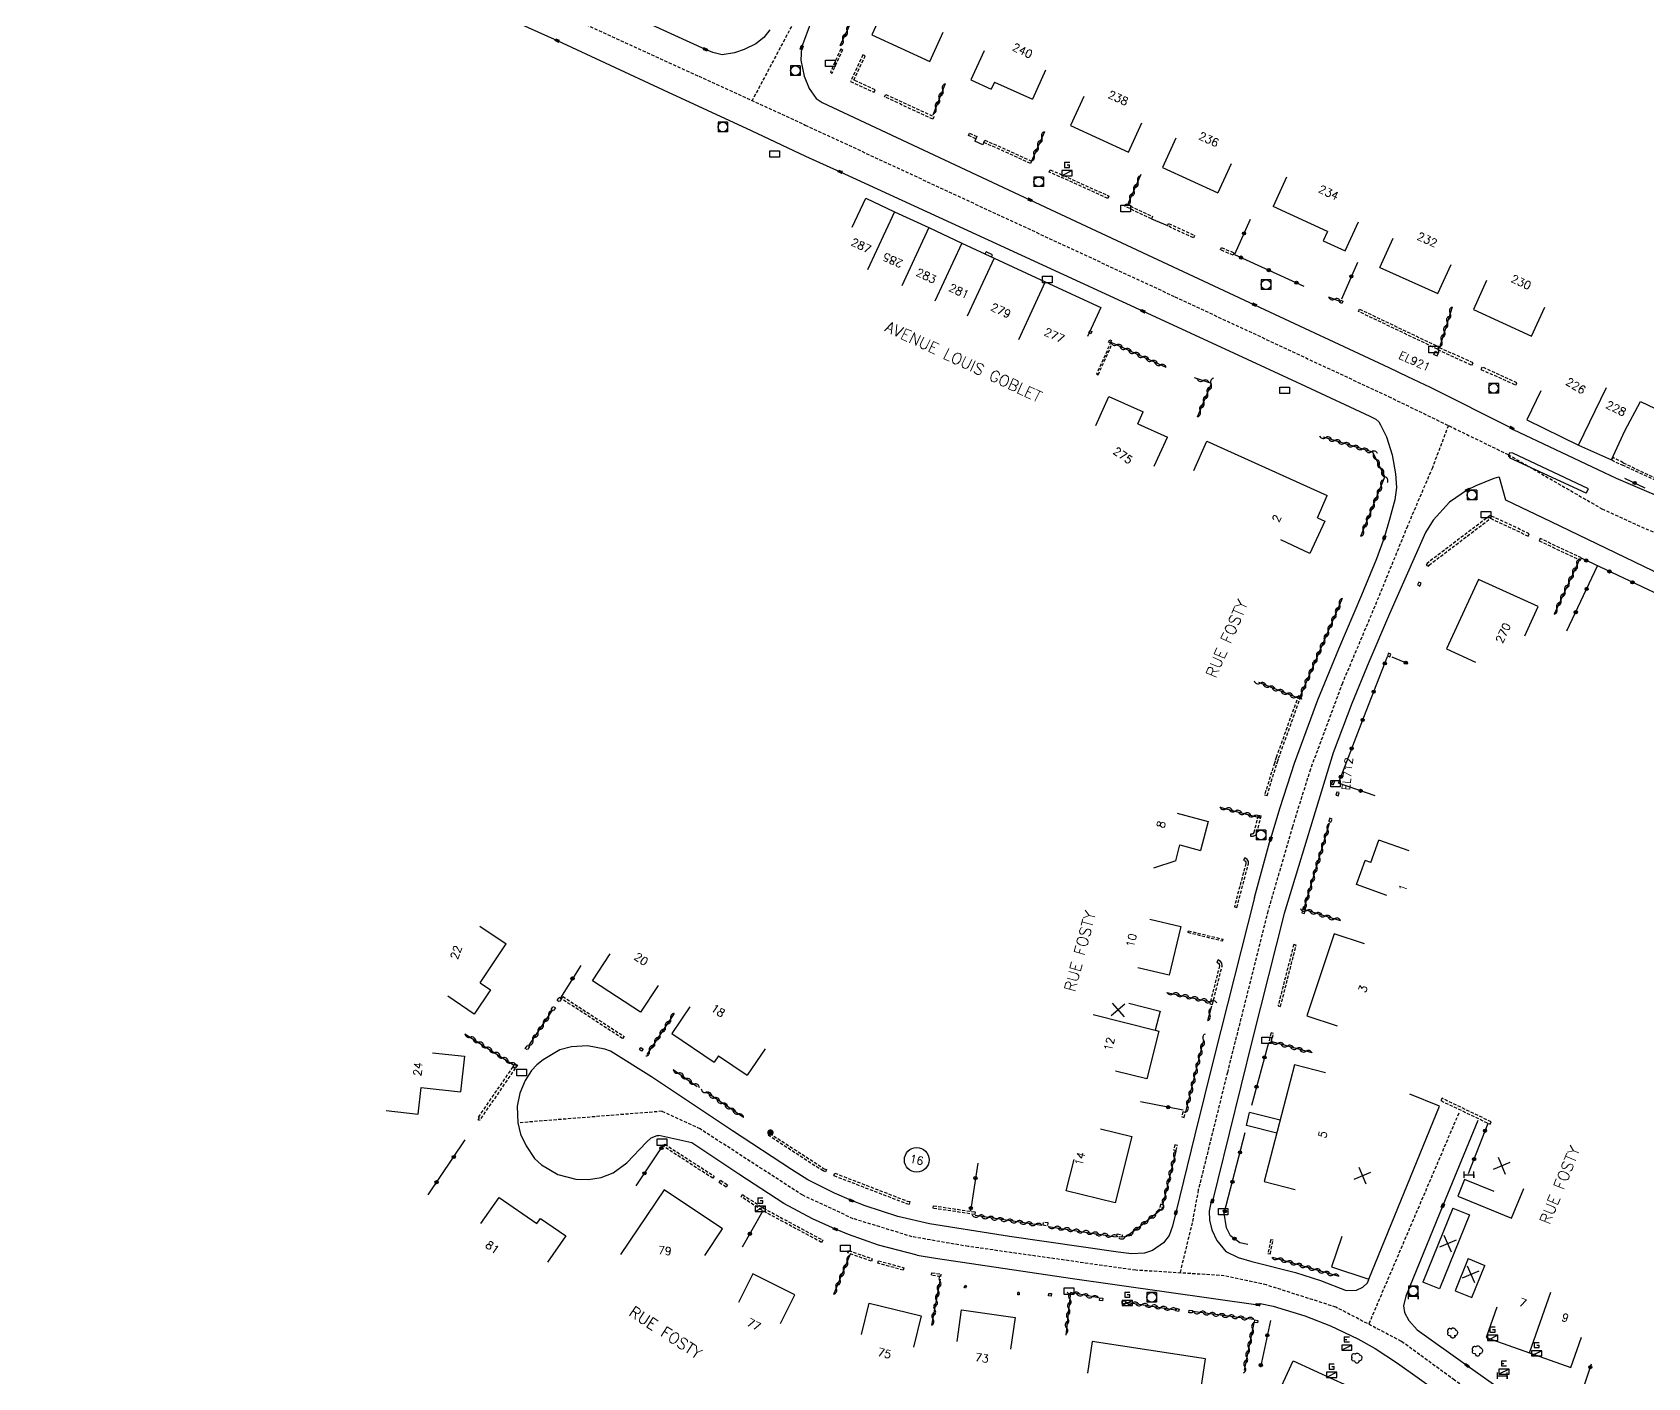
# Model space of a CAD drawing. Header units: millimetres. Extents: x 111000 to 112001, y 129999 to 131000.
# Drawn here: x 111584.7 to 111836.9, y 130407.7 to 130617.7 of the extents above; entities that cross this region are included whole.
import ezdxf
from ezdxf.enums import TextEntityAlignment as Align

# ---------------------------------------------------------------- set-up
doc = ezdxf.new("R2010")
doc.units = ezdxf.units.MM
doc.linetypes.add('DASHED', pattern=[0.75, 0.5, -0.25])
doc.layers.get('0').update_dxf_attribs({"linetype": 'CONTINUOUS'})
for name, color, linetype in [('W0001', 6, 'DASHED'), ('W0008', 7, 'CONTINUOUS'), ('W0100', 7, 'CONTINUOUS'), ('W0105', 7, 'CONTINUOUS'), ('W0112', 1, 'DASHED'), ('W0300', 7, 'CONTINUOUS'), ('W0310', 3, 'CONTINUOUS'), ('W0322', 7, 'CONTINUOUS'), ('W0400', 7, 'CONTINUOUS'), ('W0420', 7, 'CONTINUOUS'), ('W0430', 7, 'CONTINUOUS'), ('W0432', 7, 'CONTINUOUS'), ('W0984', 7, 'CONTINUOUS'), ('W0989', 7, 'CONTINUOUS'), ('W0991', 7, 'CONTINUOUS'), ('W1102', 7, 'CONTINUOUS'), ('W1471', 7, 'CONTINUOUS'), ('W1473', 7, 'CONTINUOUS'), ('W1474', 7, 'CONTINUOUS')]:
    doc.layers.add(name, color=color, linetype=linetype)
doc.styles.get("Standard").update_dxf_attribs({"font": 'romans.shx', "width": 0.85})

# ---------------------------------------------------------------- blocks, each defined once
blk = doc.blocks.new('t322o')
at = {"color": 0, "linetype": 'Continuous'}
for radius in [0.25, 0.15]:
    blk.add_circle((0, 0), radius, dxfattribs=at)
blk = doc.blocks.new('T1471')
at = {"color": 0, "linetype": 'Continuous', "flags": 128}
blk.add_lwpolyline([(-0.75, -0.5), (-0.75, 0.5), (0.75, 0.5), (0.75, -0.5), (-0.75, -0.5)], dxfattribs=at)
blk = doc.blocks.new('T420')
for p, q in [((0.75, 0.75), (-0.75, 0.75)), ((-0.75, 0.75), (-0.75, -0.75)), ((0.75, 0.75), (0.75, -0.75)), ((0.75, -0.75), (-0.75, -0.75))]:
    blk.add_line(p, q)
blk.add_ellipse((0, 0), major_axis=(-0.53, 0.53), ratio=1, start_param=3.926991, end_param=10.210176)
blk = doc.blocks.new('T400')
for p, q in [((-0.15, 0.3), (0.15, 0.3)), ((-0.15, -0.25), (-0.15, 0.3)), ((-0.15, 0.15), (0.15, 0.15)), ((-0.15, 0), (0.15, 0)), ((0.15, 0.3), (0.15, -0.25)), ((-0.15, -0.15), (0.15, -0.15)), ((-0.15, -0.25), (-0.15, -0.3)), ((-0.15, -0.3), (0.15, -0.3)), ((0.15, -0.3), (0.15, -0.25))]:
    blk.add_line(p, q)
blk = doc.blocks.new('T432')
at = {"flags": 128}
for points in [[(0.8, 0.8), (-0.8, 0.8)], [(-0.8, 0.8), (-0.8, 0)], [(0.8, 0.8), (-0.8, 0)], [(-0.8, 0), (0.8, 0)], [(-0.4, 2.1), (-0.4, 1.3)], [(-0.4, 1.3), (0.4, 1.3)], [(-0.39, 2.1), (0.41, 2.1)], [(0, 1.7), (0.4, 1.7)], [(0.4, 1.3), (0.4, 1.7)], [(0.8, 0), (0.8, 0.8)]]:
    blk.add_lwpolyline(points, dxfattribs=at)
blk = doc.blocks.new('t991o')
at = {"color": 0, "linetype": 'Continuous'}
for p, q in [((-1, 1), (1, -1)), ((-1, -1), (1, 1))]:
    blk.add_line(p, q, dxfattribs=at)
blk = doc.blocks.new('T430')
at = {"flags": 128}
for points in [[(0.8, 0.8), (-0.8, 0.8)], [(-0.8, 0.8), (-0.8, 0)], [(0.8, 0.8), (-0.8, 0)], [(-0.8, 0), (0.8, 0)], [(-0.4, 2.1), (0.4, 2.1)], [(-0.4, 2.1), (-0.4, 1.3)], [(-0.4, 1.7), (0, 1.7)], [(-0.4, 1.3), (0.4, 1.3)], [(0.8, 0), (0.8, 0.8)]]:
    blk.add_lwpolyline(points, dxfattribs=at)
blk = doc.blocks.new('T1474')
at = {"color": 0, "linetype": 'Continuous', "flags": 128}
for points in [[(-0.75, -0.5), (-0.75, 0.5)], [(-0.75, 0), (0.75, 0)], [(0.75, 0), (0.75, -0.5), (0.75, 0.5)]]:
    blk.add_lwpolyline(points, dxfattribs=at)
blk = doc.blocks.new('T300')
for p, q in [((-0.8, 0.51), (-0.86, 0.34)), ((-0.86, 0.34), (-0.86, 0.17)), ((-0.86, 0.17), (-0.74, 0.06)), ((-0.69, 0.63), (-0.8, 0.51)), ((-0.8, -0.06), (-0.74, 0.06)), ((-0.74, 0.06), (-0.69, 0.11)), ((-0.57, 0.69), (-0.69, 0.63)), ((-0.46, 0.69), (-0.57, 0.69)), ((-0.29, 0.63), (-0.46, 0.69)), ((-0.29, 0.63), (-0.17, 0.74)), ((-0.23, 0.57), (-0.29, 0.63)), ((-0.17, 0.74), (-0.06, 0.8)), ((-0.06, 0.8), (0.06, 0.8)), ((0.06, 0.8), (0.23, 0.74)), ((0.23, 0.74), (0.34, 0.63)), ((0.34, 0.63), (0.4, 0.51)), ((0.46, 0.46), (0.34, 0.46)), ((0.4, 0.51), (0.4, 0.46)), ((0.57, 0.4), (0.46, 0.46)), ((0.57, 0.4), (0.69, 0.29)), ((0.69, 0.29), (0.74, 0.17)), ((0.74, 0.06), (0.69, -0.17)), ((0.74, 0.17), (0.74, 0.06)), ((-0.8, -0.17), (-0.8, -0.06)), ((-0.8, -0.23), (-0.8, -0.17)), ((-0.74, -0.34), (-0.8, -0.23)), ((-0.69, -0.4), (-0.74, -0.34)), ((-0.51, -0.46), (-0.69, -0.4)), ((-0.4, -0.46), (-0.51, -0.46)), ((-0.4, -0.46), (-0.34, -0.46)), ((-0.34, -0.46), (-0.34, -0.4)), ((-0.34, -0.51), (-0.34, -0.46)), ((-0.29, -0.63), (-0.34, -0.51)), ((-0.17, -0.74), (-0.29, -0.63)), ((-0.06, -0.8), (-0.17, -0.74)), ((0.06, -0.8), (-0.06, -0.8)), ((0.17, -0.74), (0.06, -0.8)), ((0.23, -0.69), (0.17, -0.74)), ((0.29, -0.46), (0.23, -0.46)), ((0.29, -0.63), (0.23, -0.69)), ((0.46, -0.4), (0.29, -0.46)), ((0.34, -0.51), (0.29, -0.63)), ((0.34, -0.51), (0.34, -0.46)), ((0.57, -0.34), (0.46, -0.4)), ((0.63, -0.29), (0.57, -0.34)), ((0.69, -0.17), (0.63, -0.29))]:
    blk.add_line(p, q)
blk = doc.blocks.new('t310o')
at = {"color": 0, "linetype": 'Continuous'}
for centre, start, end in [((-0.5, 0.38), 216.8699, 323.1304), ((0.5, -0.37), 36.8699, 143.1303)]:
    blk.add_arc(centre, 0.625, start, end, dxfattribs=at)
blk = doc.blocks.new('T1473')
at = {"color": 0, "linetype": 'Continuous', "const_width": 0.5, "flags": 128}
blk.add_lwpolyline([(-0.25, 0, 1), (0.25, 0, 1)], format="xyb", close=True, dxfattribs=at)

msp = doc.modelspace()

# ---------------------------------------------------------------- linework, layer by layer
at = {"layer": 'W0001'}
msp.add_line((111807.42, 130448.94), (111793.36, 130416), dxfattribs=at)
for points in [[(111298.4, 130829.82), (111325.24, 130813.92), (111354.71, 130796.59), (111372.73, 130786.07), (111411.85, 130763.39), (111425.87, 130756.03), (111438.29, 130747.96), (111471.14, 130728.4), (111530.12, 130693.28), (111573.06, 130667.78), (111601.28, 130651.4), (111620.55, 130641.31), (111636.88, 130634.11), (111663.59, 130622.41), (111688.77, 130610.89), (111705.38, 130603.27), (111731.24, 130591.25), (111763.09, 130576.46), (111796.48, 130560.87), (111815.14, 130551.81), (111829.8, 130543.33)], [(111777.05, 130779.79), (111756.35, 130734.79), (111746.51, 130714.3), (111741.87, 130702.96), (111728.46, 130673.78), (111713.8, 130641.82), (111703.23, 130618.66), (111697.08, 130607.08)], [(111805.81, 130556.34), (111803.31, 130549.76), (111799.42, 130540.62), (111794.33, 130528.13), (111789.27, 130516.13), (111784.27, 130502.68), (111781.45, 130493.68), (111777.63, 130480.5), (111771.3, 130455.33), (111766.76, 130436.97), (111765.8, 130431.83), (111763.9, 130424.01)], [(111829.8, 130543.33), (111850.63, 130533.89), (111856.24, 130531.62), (111882.13, 130519.72), (111887.42, 130517.64), (111900.33, 130513.74), (111915.69, 130509.7), (111922.22, 130508.05), (111984.27, 130495.8)], [(111887.16, 130396.53), (111877.54, 130394.73), (111853.23, 130393.55), (111840.46, 130392.68), (111831.67, 130393.99), (111822.64, 130397.25), (111814.94, 130401.46), (111806.78, 130407.26), (111798.48, 130413.33), (111788.25, 130418.67), (111777.4, 130422.13), (111770.81, 130423.58), (111756.98, 130424.44), (111730.84, 130428.14), (111722.08, 130429.66), (111712.87, 130432.48), (111704.98, 130436.14), (111688.96, 130446.5), (111683.02, 130449.25), (111660.52, 130447.44)]]:
    msp.add_lwpolyline(points, dxfattribs=at)
at = {"layer": 'W0008'}
for p, q in [((111827.34, 130545.76), (111815.47, 130551.27)), ((111775.52, 130482.63), (111778.05, 130491.79)), ((111722.86, 130426.81), (111725.71, 130426.32)), ((111776.09, 130419.05), (111776.43, 130419.24))]:
    msp.add_line(p, q, dxfattribs=at)
at = {"layer": 'W0008', "flags": 128}
for points in [[(111832.02, 130548.13), (111854.02, 130538.71, 0.0637), (111857.85, 130537.4, 0.1227), (111863.35, 130537.78, 0.0784), (111869.29, 130542.06, 0.1338), (111871.1, 130546.5), (111873.89, 130575.68), (111876.56, 130603.7), (111877.61, 130614.82), (111876.72, 130616.62), (111880.22, 130653.05), (111884.08, 130693.9), (111886.38, 130718.17), (111890.16, 130758.14), (111891.3, 130759.84), (111892.07, 130767.87), (111893.93, 130788.03, 0.1371), (111893.54, 130790.54, 0.0843), (111892.17, 130792.19), (111891.38, 130792.76, 0.0002), (111890.27, 130793.31, 0.0182), (111888.16, 130794.3), (111850.65, 130809.65), (111817.78, 130823.15)], [(111981.92, 130490.3, -0.0022), (111967.41, 130492.97, -0.0039), (111948.83, 130496.69, -0.0064), (111925.06, 130501.86, -0.0051), (111910.25, 130505.49, -0.0027), (111889.94, 130510.83), (111883.4, 130512.76, -0.0143), (111876.19, 130515.31, -0.0178), (111868.76, 130518.65, -0.0007), (111864.94, 130520.5), (111849.41, 130528.04), (111827.58, 130538.53)]]:
    msp.add_lwpolyline(points, format="xyb", dxfattribs=at)
at = {"layer": 'W0008'}
for points in [[(111779.49, 130778.74), (111776.72, 130772.68), (111751.77, 130718.51), (111724.98, 130660.05), (111706.32, 130619.41), (111704.81, 130615.36), (111704.68, 130613.37), (111705.19, 130610.88), (111705.97, 130608.98), (111707.08, 130607.39), (111708.01, 130606.76), (111740.46, 130591.58), (111775.52, 130575.21), (111796.52, 130565.41), (111799.45, 130564.02), (111802.96, 130562.31), (111815.72, 130555.94), (111815.96, 130555.85), (111815.91, 130555.7), (111829.16, 130549.46), (111832.02, 130548.13)], [(111699.83, 130618.15), (111698.92, 130616.93), (111697.67, 130615.95), (111695.86, 130615.04), (111694.36, 130614.53), (111692.43, 130614.23), (111690.94, 130614.6), (111689.79, 130615.08), (111675.46, 130621.6)], [(111657.56, 130620.54), (111666.64, 130616.46), (111683.18, 130608.77), (111696.95, 130602.43), (111705.44, 130598.41), (111710.84, 130595.98), (111735.89, 130584.48), (111758.14, 130574.2), (111771.57, 130568.01), (111783.51, 130562.51), (111793.53, 130557.8), (111794.5, 130557.32), (111794.97, 130556.91), (111795.22, 130556.45), (111796.14, 130554.58), (111797.05, 130551.78), (111797.56, 130548.8), (111797.7, 130546.69), (111797.45, 130544.76), (111796.69, 130541.9), (111795.8, 130538.83), (111794.61, 130535.51), (111792.26, 130529.85), (111788.66, 130521.43), (111785.38, 130513.43), (111781.74, 130503.54), (111779.47, 130496.62), (111778.05, 130491.79)], [(111827.34, 130545.76), (111827.69, 130546.48), (111815.86, 130552.05), (111815.42, 130552.07), (111815.24, 130551.88), (111815.19, 130551.58), (111815.47, 130551.27)], [(111827.58, 130538.53), (111821.84, 130541.3), (111814.79, 130544.68), (111813.81, 130548.23), (111813.64, 130548.27), (111812.91, 130548.07), (111810.1, 130546.91), (111808.8, 130546.28), (111805.98, 130544.37), (111803.42, 130541.54), (111802.26, 130539.63), (111800.63, 130536.01), (111796.62, 130526.94), (111793.39, 130519.39), (111790.74, 130512.94), (111787.83, 130505.22), (111780.19, 130480.15), (111775.25, 130460.55), (111769.74, 130438.41), (111768.96, 130435.23), (111768.91, 130434.94), (111768.73, 130434.94), (111768.47, 130433.64), (111768.49, 130432.26), (111768.86, 130430.72), (111769.63, 130429.09), (111771.07, 130427.38), (111772.96, 130426.41), (111775.1, 130425.81), (111781.92, 130424.1), (111785.85, 130422.82), (111789.83, 130421.28), (111791.48, 130421.33), (111792.47, 130421.8), (111793.2, 130422.48), (111793.38, 130423.01)], [(111775.52, 130482.63), (111769.25, 130457.74), (111766.24, 130445.59), (111763.26, 130433.46), (111762.72, 130431.29), (111762.21, 130429.87), (111761.34, 130428.7), (111759.59, 130427.5), (111758.34, 130427.12), (111756.33, 130427.01), (111754.27, 130427.28), (111737.28, 130429.72), (111724.77, 130431.67), (111719.85, 130432.82), (111714.73, 130434.49), (111712.59, 130435.3), (111709.94, 130436.47), (111705.81, 130438.53), (111703.23, 130440.14), (111694.04, 130446.2), (111681.38, 130454.63), (111674.96, 130458.63), (111674.07, 130458.98), (111671.36, 130459.49), (111668.87, 130459.32), (111667.07, 130458.84), (111664.45, 130457.27), (111663.47, 130456.5), (111662.65, 130455.61), (111661.66, 130454.08), (111660.83, 130452.07), (111660.38, 130450.07), (111660.52, 130447.44), (111660.94, 130445.69)], [(111810.43, 130447.83), (111804.96, 130434.52), (111800.29, 130423.2), (111799.16, 130420.4), (111798.82, 130418.9), (111798.94, 130417.85), (111799.62, 130416.59), (111800.93, 130415.14), (111808.73, 130409.56), (111817.13, 130403.6)], [(111660.94, 130445.69), (111661.79, 130443.84), (111663.12, 130441.89), (111664.22, 130440.9), (111666.73, 130439.4), (111669.54, 130438.68), (111671.53, 130438.61), (111673.51, 130438.93), (111675.41, 130439.62), (111677.53, 130441.18), (111680.61, 130444.44), (111681.32, 130445.09), (111682.25, 130445.49), (111682.51, 130445.48)], [(111722.86, 130426.81), (111716.84, 130428.34), (111712.14, 130430.03), (111710.09, 130430.86), (111706.5, 130432.44), (111702.06, 130434.86), (111695.03, 130439.43), (111687.65, 130444.32), (111682.5, 130445.48)], [(111725.71, 130426.32), (111747.11, 130423.16), (111776.09, 130419.05)], [(111776.43, 130419.24), (111778.44, 130418.84), (111783.41, 130417.3), (111787.43, 130415.77), (111791.69, 130413.72), (111794.37, 130412.19), (111797.87, 130409.92), (111807.47, 130403.09), (111814.39, 130398.17), (111817.97, 130396.13), (111823.16, 130393.72), (111827.65, 130391.96), (111831.35, 130390.96), (111833.86, 130390.46), (111837.61, 130389.87), (111842.1, 130389.57), (111845.92, 130389.68), (111849.12, 130389.95), (111853.09, 130390.39), (111854.89, 130380.72), (111855, 130379.98)]]:
    msp.add_lwpolyline(points, dxfattribs=at)
at = {"layer": 'W0100'}
for p, q in [((111742.9, 130611.85), (111740.85, 130607.29)), ((111734.92, 130609.97), (111734.43, 130608.87)), ((111734.92, 130609.97), (111740.85, 130607.29)), ((111771.9, 130597.22), (111769.82, 130592.68)), ((111780.55, 130595.1), (111778.45, 130590.56)), ((111786.92, 130586.64), (111778.45, 130590.56)), ((111789.68, 130583.62), (111791.78, 130588.15)), ((111786.92, 130586.64), (111786.26, 130585.2)), ((111795.12, 130581.03), (111797.17, 130585.59)), ((111786.26, 130585.2), (111789.68, 130583.62)), ((111795.12, 130581.03), (111804.17, 130576.95)), ((111804.17, 130576.95), (111806.23, 130581.51)), ((111803.52, 130567.45), (111803.75, 130567.96)), ((111803.75, 130567.96), (111804.27, 130567.71)), ((111757.3, 130556.62), (111758.14, 130558.48)), ((111757.3, 130556.62), (111761.93, 130554.54)), ((111759.87, 130549.98), (111761.93, 130554.54)), ((111785.35, 130541.95), (111786.91, 130545.4)), ((111785.35, 130541.95), (111786.52, 130541.42)), ((111787.76, 130500.91), (111788.01, 130500.79)), ((111788.01, 130500.79), (111787.82, 130500.22)), ((111763.23, 130488.37), (111763.89, 130490.85)), ((111763.89, 130490.85), (111767.1, 130489.99)), ((111793.71, 130488.09), (111794.96, 130491.6)), ((111799.67, 130489.92), (111794.96, 130491.6)), ((111763.23, 130488.37), (111759.79, 130487.21)), ((111793.71, 130488.09), (111792.82, 130488.41)), ((111654.54, 130478.18), (111658.69, 130475.4)), ((111654.62, 130469.33), (111658.69, 130475.4)), ((111654.62, 130469.33), (111656.25, 130468.24)), ((111653.7, 130464.43), (111649.55, 130467.21)), ((111656.25, 130468.24), (111653.7, 130464.43)), ((111755.93, 130466.12), (111760.78, 130464.9)), ((111760.78, 130464.9), (111760.03, 130461.91)), ((111760.03, 130461.91), (111760.58, 130461.77)), ((111691.82, 130457.89), (111691.17, 130456.93)), ((111691.82, 130457.89), (111696.31, 130454.87)), ((111699.1, 130459.02), (111696.31, 130454.87)), ((111644.93, 130448.8), (111645.4, 130452.97)), ((111645.4, 130452.97), (111651.53, 130452.28)), ((111639.96, 130449.36), (111644.93, 130448.8)), ((111806.51, 130434.14), (111801.82, 130422.59)), ((111806.51, 130434.14), (111809.09, 130433.11)), ((111808.9, 130426.24), (111811.49, 130425.19)), ((111809.45, 130420.16), (111811.49, 130425.19))]:
    msp.add_line(p, q, dxfattribs=at)
for points in [[(111724.75, 130624.98), (111720.2, 130627.05), (111715.77, 130617.35), (111724.85, 130613.2), (111726.93, 130617.75)], [(111733.3, 130614.86), (111731.25, 130610.31), (111734.43, 130608.87)], [(111748.89, 130607.73), (111746.82, 130603.18), (111755.88, 130599.05), (111757.95, 130603.6)], [(111763.23, 130601.2), (111761.15, 130596.65), (111769.82, 130592.68)], [(111712.7, 130587.31), (111714.82, 130591.83), (111719.34, 130589.71), (111724.66, 130587.26), (111729.84, 130584.84), (111734.87, 130582.49), (111742.87, 130578.79), (111751.56, 130574.77), (111749.46, 130570.23)], [(111811.79, 130578.99), (111809.72, 130574.44), (111818.81, 130570.29), (111820.88, 130574.84)], [(111803.52, 130567.45), (111804.04, 130567.2), (111804.27, 130567.71)], [(111750.74, 130556.34), (111752.8, 130560.89), (111758.14, 130558.48)], [(111820.26, 130561.74), (111818.06, 130557.25), (111826.13, 130553.3), (111831.3, 130550.97), (111833.36, 130555.52)], [(111833.36, 130555.52), (111835.83, 130560.11), (111839.22, 130558.46), (111839.36, 130558.74), (111853.94, 130551.95), (111853.84, 130551.73), (111862.03, 130547.91), (111864.14, 130552.44)], [(111766.05, 130549.33), (111768.11, 130553.89), (111786.91, 130545.4)], [(111786.52, 130541.42), (111784.18, 130536.37), (111779.65, 130538.48)], [(111817.77, 130523.51), (111819.84, 130528.06), (111810.53, 130532.3), (111805.52, 130521.49), (111810.05, 130519.38)], [(111787.76, 130500.91), (111787.57, 130500.35), (111787.82, 130500.22)], [(111763.47, 130495.79), (111768.3, 130494.51), (111767.1, 130489.99)], [(111796.18, 130482.96), (111791.47, 130484.65), (111792.82, 130488.41)], [(111759.18, 130479.28), (111764.04, 130478.1), (111762.19, 130470.49), (111757.33, 130471.67)], [(111792.71, 130475.41), (111787.97, 130476.99), (111783.7, 130464.18), (111788.45, 130462.6)], [(111682.42, 130468.89), (111679.68, 130464.71), (111672.16, 130469.65), (111674.91, 130473.83)], [(111687.34, 130465.54), (111684.55, 130461.39), (111691.17, 130456.93)], [(111760.58, 130461.77), (111758.7, 130454.32), (111753.85, 130455.54)], [(111647.18, 130458.4), (111652.15, 130457.84), (111651.53, 130452.28)], [(111786.62, 130455.25), (111781.78, 130456.51), (111777.05, 130438.29), (111781.89, 130437.03)], [(111789.17, 130429.72), (111787.58, 130424.98), (111793.37, 130423.04), (111804.41, 130450.05), (111799.78, 130451.95)], [(111751.51, 130446.53), (111756.36, 130445.33), (111753.8, 130434.97), (111746.15, 130436.85), (111747.35, 130441.71)], [(111689.7, 130426.75), (111692.48, 130430.91), (111683.35, 130437.01), (111676.51, 130426.87)], [(111812.96, 130436.73), (111808.33, 130438.61), (111807.28, 130436.02), (111815.67, 130432.56), (111817.57, 130437.19)], [(111654.72, 130431.71), (111657.57, 130435.81), (111663.47, 130431.72), (111664.05, 130432.53), (111667.99, 130429.81), (111665.15, 130425.69)], [(111809.09, 130433.11), (111804.4, 130421.55), (111801.82, 130422.59)], [(111701.54, 130416.1), (111703.78, 130420.57), (111697.2, 130423.87), (111694.96, 130419.4)], [(111808.9, 130426.24), (111806.86, 130421.21), (111806.86, 130421.21), (111809.45, 130420.16)], [(111714.19, 130414.41), (111715.38, 130419.27), (111723.48, 130417.29), (111722.29, 130412.43)], [(111729.09, 130413.32), (111729.8, 130418.26), (111738.15, 130417.07), (111737.43, 130412.12)], [(111813.38, 130418.66), (111811.72, 130413.94), (111818.5, 130411.56), (111824.94, 130409.27), (111826.62, 130413.98)], [(111767.15, 130405.68), (111767.9, 130410.62), (111750.19, 130413.33), (111749.44, 130408.38)], [(111779.5, 130405.74), (111781.57, 130410.29), (111787.91, 130407.39), (111794.38, 130404.47)]]:
    msp.add_lwpolyline(points, dxfattribs=at)
at = {"layer": 'W0105'}
for p, q in [((111732, 130601.1), (111731.84, 130600.77)), ((111733.1, 130600.19), (111731.84, 130600.77)), ((111733.26, 130600.56), (111733.1, 130600.19)), ((111761.98, 130587.53), (111759.48, 130588.59)), ((111733.47, 130583.15), (111733.62, 130583.47)), ((111734.63, 130582.98), (111733.62, 130583.47)), ((111734.48, 130582.67), (111734.63, 130582.98)), ((111774.27, 130447.05), (111774.77, 130449.09)), ((111779.53, 130447.85), (111774.77, 130449.09)), ((111779.01, 130445.82), (111774.27, 130447.05))]:
    msp.add_line(p, q, dxfattribs=at)
at = {"layer": 'W0112'}
for p, q in [((111711.18, 130615.02), (111709.57, 130611.38)), ((111710.93, 130615.15), (111711.18, 130615.02)), ((111714.37, 130614.24), (111712.45, 130610.09)), ((111712.45, 130610.09), (111716.14, 130608.39)), ((111717.78, 130607.66), (111717.95, 130608.02)), ((111725.3, 130604.2), (111717.78, 130607.66)), ((111730.86, 130601.65), (111731.03, 130602.01)), ((111732, 130601.1), (111730.86, 130601.65)), ((111733.27, 130600.56), (111733.43, 130600.92)), ((111740.57, 130597.27), (111733.27, 130600.56)), ((111743.49, 130595.93), (111743.65, 130596.29)), ((111752.64, 130591.82), (111743.49, 130595.93)), ((111755.28, 130590.59), (111755.45, 130590.95)), ((111759.46, 130588.6), (111755.28, 130590.59)), ((111761.96, 130587.53), (111762.13, 130587.89)), ((111765.99, 130585.66), (111761.96, 130587.53)), ((111770.23, 130583.78), (111770.39, 130584.14)), ((111772.2, 130582.93), (111770.23, 130583.78)), ((111788.85, 130575.55), (111789.02, 130575.91)), ((111789.15, 130575.41), (111788.85, 130575.55)), ((111791.76, 130574.16), (111791.93, 130574.52)), ((111804.11, 130568.27), (111791.76, 130574.16)), ((111749.87, 130571.15), (111750.16, 130571)), ((111750.16, 130571), (111749.98, 130570.65)), ((111753.12, 130569.38), (111750.88, 130564.41)), ((111752.93, 130569.74), (111753.18, 130569.61)), ((111753.18, 130569.61), (111753.01, 130569.25)), ((111753.12, 130569.38), (111753.37, 130569.26)), ((111804.1, 130568.2), (111809.5, 130565.77)), ((111809.5, 130565.77), (111809.67, 130566.13)), ((111810.9, 130565.1), (111816.36, 130562.67)), ((111816.36, 130562.67), (111816.52, 130563.03)), ((111831.3, 130550.96), (111832.96, 130550.18)), ((111820.15, 130538.68), (111819.98, 130538.32)), ((111826.61, 130535.68), (111820.15, 130538.68)), ((111802.49, 130534.82), (111802.34, 130534.55)), ((111801.21, 130531.9), (111801.01, 130531.44)), ((111801.01, 130531.44), (111801.38, 130531.28)), ((111796.48, 130520.8), (111796.28, 130520.37)), ((111796.28, 130520.37), (111796.65, 130520.2)), ((111779.3, 130504.39), (111782.77, 130514.01)), ((111788.37, 130499.11), (111788.24, 130498.6)), ((111788.24, 130498.6), (111788.62, 130498.5)), ((111787.32, 130495.03), (111787.11, 130494.54)), ((111787.11, 130494.54), (111787.48, 130494.38)), ((111775.28, 130492.17), (111774.94, 130492.19)), ((111774.41, 130488.58), (111774.01, 130488.83)), ((111783.16, 130481.17), (111782.93, 130480.24)), ((111782.93, 130480.24), (111783.32, 130480.14)), ((111765.13, 130477.2), (111770.55, 130475.87)), ((111770.55, 130475.87), (111770.64, 130476.11)), ((111781.66, 130475.31), (111779.21, 130465.7)), ((111770.22, 130472.67), (111769.85, 130472.9)), ((111667.3, 130466.84), (111666.97, 130466.34)), ((111667.3, 130466.84), (111667.52, 130467.18)), ((111676.87, 130460.61), (111667.3, 130466.84)), ((111666.03, 130464.91), (111665.69, 130465.13)), ((111666.36, 130465.42), (111666.03, 130464.91)), ((111666.97, 130466.34), (111666.63, 130466.56)), ((111779.21, 130465.7), (111779.6, 130465.6)), ((111662.33, 130459.36), (111662, 130458.86)), ((111679.49, 130458.91), (111679.72, 130459.23)), ((111778.12, 130461.48), (111777.76, 130460.07)), ((111777.76, 130460.07), (111778.14, 130459.97)), ((111662, 130458.86), (111661.67, 130459.08)), ((111679.83, 130458.66), (111679.49, 130458.91)), ((111660.09, 130455.96), (111654.49, 130447.82)), ((111660.09, 130455.96), (111659.76, 130456.18)), ((111660.43, 130456.46), (111660.09, 130455.96)), ((111764.76, 130449.07), (111764.37, 130449.17)), ((111764.56, 130448.27), (111764.76, 130449.07)), ((111804.66, 130450.92), (111812.32, 130447.25)), ((111654.49, 130447.82), (111654.31, 130447.93)), ((111812.32, 130447.25), (111812.49, 130447.61)), ((111683.45, 130444.13), (111691.15, 130439.13)), ((111708.16, 130439.93), (111699.63, 130445.47)), ((111763.49, 130443.92), (111763.11, 130444.02)), ((111763.28, 130443.14), (111763.49, 130443.92)), ((111691.15, 130439.13), (111690.94, 130438.79)), ((111708.57, 130439.79), (111708.16, 130439.93)), ((111709.86, 130439.21), (111710, 130439.59)), ((111692.14, 130438.48), (111693.23, 130437.77)), ((111693.23, 130437.77), (111693.01, 130437.43)), ((111695.6, 130436.24), (111698.82, 130434.14)), ((111698.82, 130434.14), (111708.11, 130429.14)), ((111721.7, 130435.15), (111721.62, 130434.76)), ((111725.36, 130434.1), (111725.41, 130434.49)), ((111731.84, 130433.14), (111725.36, 130434.1)), ((111761.26, 130434.62), (111760.88, 130434.73)), ((111761.04, 130433.88), (111761.26, 130434.62)), ((111742.5, 130431.5), (111743.24, 130431.41)), ((111743.24, 130431.41), (111743.29, 130431.81)), ((111754.04, 130429.7), (111754.1, 130430.1)), ((111754.83, 130429.59), (111754.04, 130429.7)), ((111778.06, 130429.2), (111777.62, 130427.06)), ((111712.16, 130427.51), (111715.84, 130426.22)), ((111777.62, 130427.06), (111778.01, 130426.98)), ((111715.84, 130426.22), (111715.71, 130425.84)), ((111716.83, 130425.91), (111720.8, 130424.82)), ((111720.8, 130424.82), (111720.69, 130424.44)), ((111725.16, 130424.05), (111726.55, 130423.84)), ((111726.55, 130423.84), (111726.49, 130423.45)), ((111730.2, 130421.72), (111730.39, 130422.07)), ((111730.39, 130421.62), (111730.2, 130421.72)), ((111730.58, 130421.97), (111730.39, 130422.07)), ((111730.58, 130421.97), (111730.39, 130421.62)), ((111738.79, 130420.97), (111738.59, 130420.97)), ((111738.59, 130420.57), (111738.59, 130420.97)), ((111738.79, 130420.57), (111738.59, 130420.57)), ((111738.79, 130420.97), (111738.79, 130420.57)), ((111743.41, 130420.82), (111743.85, 130420.78)), ((111743.85, 130420.78), (111743.81, 130420.38)), ((111751.37, 130420.13), (111751.85, 130420.07)), ((111751.85, 130420.07), (111751.81, 130419.67)), ((111754.89, 130419.63), (111755.37, 130419.58)), ((111755.37, 130419.58), (111755.32, 130419.18)), ((111763.28, 130418.5), (111763.76, 130418.37)), ((111763.76, 130418.37), (111763.66, 130417.99)), ((111765.34, 130418.2), (111765.85, 130418.15)), ((111765.85, 130418.15), (111765.81, 130417.76)), ((111775.59, 130416.69), (111776.06, 130416.61)), ((111776.06, 130416.61), (111775.99, 130416.21))]:
    msp.add_line(p, q, dxfattribs=at)
for points in [[(111710.93, 130615.15), (111709.32, 130611.52), (111709.57, 130611.38)], [(111712.98, 130610.28), (111714.74, 130614.07), (111714.37, 130614.24)], [(111716.14, 130608.39), (111716.3, 130608.76), (111712.98, 130610.28)], [(111717.95, 130608.02), (111725.46, 130604.57), (111725.3, 130604.2)], [(111731.03, 130602.01), (111732.17, 130601.46), (111732, 130601.1)], [(111733.43, 130600.92), (111740.73, 130597.64), (111740.57, 130597.27)], [(111743.65, 130596.29), (111752.81, 130592.18), (111752.64, 130591.82)], [(111755.45, 130590.95), (111759.63, 130588.96), (111759.46, 130588.6)], [(111762.13, 130587.89), (111766.15, 130586.02), (111765.99, 130585.66)], [(111770.39, 130584.14), (111772.36, 130583.29), (111772.2, 130582.93)], [(111789.02, 130575.91), (111789.33, 130575.77), (111789.15, 130575.41)], [(111791.93, 130574.52), (111804.28, 130568.64), (111804.11, 130568.27)], [(111749.98, 130570.65), (111749.69, 130570.8), (111749.87, 130571.15)], [(111750.88, 130564.41), (111751.12, 130564.28), (111753.37, 130569.26)], [(111753.01, 130569.25), (111752.75, 130569.38), (111752.93, 130569.74)], [(111809.67, 130566.13), (111804.26, 130568.56), (111804.1, 130568.2)], [(111816.52, 130563.03), (111811.07, 130565.47), (111810.9, 130565.1)], [(111833.13, 130550.54), (111831.47, 130551.33), (111831.3, 130550.96)], [(111832.95, 130550.19), (111838.92, 130547.44), (111839.03, 130547.66), (111833.08, 130550.51)], [(111802.34, 130534.55), (111802.69, 130534.36), (111802.8, 130534.55), (111812.4, 130541.85)], [(111818.45, 130539.44), (111812.35, 130542.31), (111802.49, 130534.82)], [(111812.4, 130541.85), (111818.28, 130539.08), (111818.45, 130539.44)], [(111819.98, 130538.32), (111826.45, 130535.32), (111826.61, 130535.68)], [(111801.38, 130531.28), (111801.57, 130531.74), (111801.21, 130531.9)], [(111796.65, 130520.2), (111796.84, 130520.64), (111796.48, 130520.8)], [(111782.77, 130514.01), (111782.4, 130514.15), (111778.92, 130504.52), (111778.74, 130503.94), (111778.64, 130503.63)], [(111778.64, 130503.63), (111777.12, 130498.69), (111777.5, 130498.57)], [(111777.5, 130498.57), (111779.02, 130503.51), (111779.12, 130503.81), (111779.3, 130504.39)], [(111788.62, 130498.5), (111788.75, 130499.01), (111788.37, 130499.11)], [(111776.55, 130495.39), (111775.83, 130492.6), (111775.63, 130492.31), (111775.28, 130492.17)], [(111775.46, 130492.77), (111776.17, 130495.49), (111776.55, 130495.39)], [(111787.48, 130494.38), (111787.69, 130494.88), (111787.32, 130495.03)], [(111774.94, 130492.19), (111774.97, 130492.59), (111775.22, 130492.57), (111775.37, 130492.63), (111775.46, 130492.77)], [(111774.19, 130487.97), (111772.39, 130481.2), (111772.78, 130481.09)], [(111772.78, 130481.09), (111774.59, 130487.91), (111774.59, 130488.25), (111774.41, 130488.58)], [(111774.01, 130488.83), (111773.8, 130488.49), (111774.11, 130488.3), (111774.19, 130488.15), (111774.19, 130487.97)], [(111783.32, 130480.14), (111783.55, 130481.07), (111783.16, 130481.17)], [(111765.13, 130477.2), (111765.22, 130477.44), (111770.64, 130476.11)], [(111779.6, 130465.6), (111782.05, 130475.21), (111781.66, 130475.31)], [(111770.07, 130471.96), (111768.57, 130466.02), (111768.96, 130465.92)], [(111768.96, 130465.92), (111770.47, 130471.93), (111770.42, 130472.39), (111770.22, 130472.67)], [(111769.85, 130472.9), (111769.64, 130472.56), (111769.94, 130472.38), (111770.04, 130472.24), (111770.07, 130471.96)], [(111666.63, 130466.56), (111666.97, 130467.06), (111667.3, 130466.84)], [(111667.52, 130467.18), (111677.09, 130460.94), (111676.87, 130460.61)], [(111665.69, 130465.13), (111666.03, 130465.64), (111666.36, 130465.42)], [(111661.67, 130459.08), (111662, 130459.58), (111662.33, 130459.36)], [(111679.72, 130459.23), (111680.07, 130458.98), (111679.83, 130458.66)], [(111778.14, 130459.97), (111778.51, 130461.38), (111778.12, 130461.48)], [(111659.76, 130456.18), (111660.09, 130456.69), (111660.43, 130456.46)], [(111654.37, 130448.36), (111659.76, 130456.19), (111660.09, 130455.96)], [(111764.37, 130449.17), (111764.17, 130448.37), (111764.56, 130448.27)], [(111812.49, 130447.61), (111804.84, 130451.28), (111804.66, 130450.92)], [(111654.31, 130447.93), (111654.51, 130448.28), (111654.37, 130448.36)], [(111690.94, 130438.79), (111683.23, 130443.8), (111683.45, 130444.13)], [(111699.63, 130445.47), (111699.85, 130445.8), (111708.34, 130440.29)], [(111763.11, 130444.02), (111762.9, 130443.25), (111763.28, 130443.14)], [(111708.34, 130440.29), (111708.7, 130440.16), (111708.57, 130439.79)], [(111709.86, 130439.21), (111721.18, 130434.85), (111721.62, 130434.76)], [(111710, 130439.59), (111721.29, 130435.24), (111721.7, 130435.15)], [(111693.01, 130437.43), (111691.92, 130438.14), (111692.14, 130438.48)], [(111698.61, 130433.8), (111695.38, 130435.91), (111695.6, 130436.24)], [(111725.41, 130434.49), (111731.9, 130433.54), (111731.84, 130433.14)], [(111760.88, 130434.73), (111760.66, 130433.99), (111761.04, 130433.88)], [(111708.11, 130429.14), (111707.92, 130428.79), (111698.61, 130433.8)], [(111743.29, 130431.81), (111742.55, 130431.9), (111742.5, 130431.5)], [(111754.1, 130430.1), (111754.89, 130429.98), (111754.83, 130429.59)], [(111778.01, 130426.98), (111778.45, 130429.12), (111778.06, 130429.2)], [(111715.71, 130425.84), (111712.03, 130427.13), (111712.16, 130427.51)], [(111720.69, 130424.44), (111716.72, 130425.53), (111716.83, 130425.91)], [(111726.49, 130423.45), (111725.1, 130423.65), (111725.16, 130424.05)], [(111743.81, 130420.38), (111743.38, 130420.42), (111743.41, 130420.82)], [(111751.81, 130419.67), (111751.32, 130419.73), (111751.37, 130420.13)], [(111755.32, 130419.18), (111754.85, 130419.24), (111754.89, 130419.63)], [(111763.66, 130417.99), (111763.17, 130418.12), (111763.28, 130418.5)], [(111765.81, 130417.76), (111765.3, 130417.8), (111765.34, 130418.2)], [(111775.99, 130416.21), (111775.52, 130416.29), (111775.59, 130416.69)]]:
    msp.add_lwpolyline(points, dxfattribs=at)
at = {"layer": 'W0310'}
for p, q in [((111710.85, 130615.69), (111716.87, 130628.49)), ((111727.21, 130609.69), (111725.3, 130604.82)), ((111742.74, 130602.23), (111740.64, 130597.53)), ((111755.7, 130590.76), (111757.84, 130595.57)), ((111787.1, 130576.45), (111788.81, 130575.75)), ((111806.38, 130574.83), (111804.37, 130568.39)), ((111761.76, 130565.39), (111753.53, 130569.16)), ((111826.32, 130535.5), (111822.32, 130526.89)), ((111770.13, 130496.77), (111776.26, 130495.12)), ((111761.86, 130467.82), (111768.79, 130466.33)), ((111662.29, 130459.56), (111665.83, 130464.89)), ((111684.92, 130464.55), (111680.63, 130458.12)), ((111768.26, 130463.42), (111768.88, 130465.74)), ((111652.24, 130461.36), (111659.84, 130456.52)), ((111764.83, 130449.16), (111767.6, 130460.4)), ((111784.52, 130458.37), (111778.09, 130460.17)), ((111684.76, 130455.78), (111688.53, 130453.15)), ((111695.76, 130448.27), (111689.85, 130452.28)), ((111763.25, 130443.05), (111761.23, 130434.76)), ((111742.34, 130431.43), (111731.94, 130432.96)), ((111743.32, 130431.26), (111753.96, 130429.65)), ((111709.84, 130420.71), (111712.46, 130427)), ((111788.78, 130423.44), (111778.42, 130426.44)), ((111725.13, 130415.84), (111726.5, 130423.05)), ((111755.49, 130419.43), (111763.19, 130418.26)), ((111775.43, 130416.76), (111765.87, 130417.99)), ((111775.44, 130416.24), (111773.9, 130408.84))]:
    msp.add_line(p, q, dxfattribs=at)
for points in [[(111766.66, 130557.71), (111768.8, 130562.91), (111766.16, 130563.81)], [(111792.15, 130539.05), (111795.88, 130548.32), (111794.04, 130552.18), (111786.32, 130554.55)], [(111789.22, 130529.33), (111782.52, 130513.74), (111776.21, 130516.2)], [(111788.95, 130479.01), (111783.24, 130480.76), (111787.27, 130494.27)], [(111760.93, 130433.84), (111757.45, 130431.13), (111755.55, 130429.68), (111754.94, 130429.58)], [(111751.18, 130420.1), (111746.81, 130420.96), (111746.05, 130414.31)]]:
    msp.add_lwpolyline(points, dxfattribs=at)
at = {"layer": 'W0322'}
for p, q in [((111791.61, 130581.82), (111789.1, 130576.06)), ((111796.98, 130520.22), (111799.47, 130519.18)), ((111670.32, 130472), (111667.14, 130466.98)), ((111777.71, 130459.96), (111775.06, 130450.17)), ((111764.38, 130449.42), (111757.76, 130450.75)), ((111808.98, 130439.56), (111812, 130447.38)), ((111646.48, 130436.23), (111652.3, 130444.78)), ((111678.96, 130437.6), (111683.24, 130444.01)), ((111732.32, 130441.17), (111731.17, 130433.66)), ((111695.56, 130428.07), (111698.81, 130433.76)), ((111778.05, 130416.58), (111776.45, 130409.31)), ((111825.69, 130402.55), (111828.15, 130409.81))]:
    msp.add_line(p, q, dxfattribs=at)
for points in [[(111774.87, 130588.52), (111772.43, 130583.03), (111783.24, 130578.13)], [(111824.33, 130524.29), (111829.11, 130534.43)], [(111794.36, 130498.53), (111788.63, 130500.49), (111792.96, 130511.76), (111796.3, 130520.25)], [(111774.52, 130428.43), (111773.24, 130428.72), (111771.8, 130429.82), (111771.18, 130431.03), (111770.82, 130433.32), (111774.08, 130445.93)]]:
    msp.add_lwpolyline(points, dxfattribs=at)
at = {"layer": 'W0322', "flags": 128}
for points in [[(111833.33, 130548.13), (111836.49, 130546.59)], [(111846.55, 130520.91), (111848.32, 130525.37), (111826.69, 130535.57)]]:
    msp.add_lwpolyline(points, dxfattribs=at)
at = {"layer": 'W1102'}
for p, q in [((111719.34, 130589.71), (111715.09, 130580.66)), ((111724.66, 130587.26), (111720.48, 130578.18)), ((111729.84, 130584.84), (111725.6, 130575.78)), ((111734.87, 130582.49), (111730.65, 130573.43)), ((111742.87, 130578.79), (111738.66, 130569.71)), ((111826.13, 130553.3), (111830.53, 130562.28)), ((111750.33, 130464.36), (111760.03, 130461.91)), ((111818.5, 130411.56), (111821.82, 130420.99))]:
    msp.add_line(p, q, dxfattribs=at)
msp.add_circle((111722.79, 130441.67), 1.93, dxfattribs=at)

# ---------------------------------------------------------------- block references
at = {"layer": 'W0300'}
for p in [(111806.51, 130414.63), (111791.55, 130410.7), (111810.39, 130411.83)]:
    msp.add_blockref('T300', p, dxfattribs=at)
at = {"layer": 'W0310'}
for p, rotation in [((111711.91, 130617.95), 64.82956380687656), ((111711.28, 130616.59), 64.82956380687656), ((111726.3, 130607.36), 248.5935129822488), ((111726.85, 130608.76), 248.5935129822488), ((111725.75, 130605.97), 248.5935129822488), ((111741.72, 130599.95), 245.8985666316193), ((111742.33, 130601.31), 245.8985666316193), ((111741.11, 130598.58), 245.8985666316193), ((111757.33, 130594.42), 66.0353167438731), ((111756.72, 130593.05), 66.0353167438731), ((111756.11, 130591.68), 66.0353167438731), ((111788.03, 130576.07), 337.9102415001512), ((111805.63, 130572.44), 252.6875963510335), ((111806.08, 130573.87), 252.6875963510335), ((111804.74, 130569.58), 252.6875963510335), ((111805.18, 130571.01), 252.6875963510335), ((111754.03, 130568.93), 155.4074403064156), ((111755.4, 130568.3), 155.4074403064156), ((111756.76, 130567.68), 155.4074403064156), ((111758.13, 130567.05), 155.4074403064156), ((111759.49, 130566.43), 155.4074403064156), ((111760.85, 130565.8), 155.4074403064156), ((111767.5, 130563.35), 161.3123585877216), ((111768.76, 130562.8), 67.58561602816972), ((111767.61, 130560.02), 67.58561602816972), ((111768.19, 130561.41), 67.58561602816972), ((111767.04, 130558.64), 67.58561602816972), ((111786.64, 130554.45), 162.9540197831855), ((111788.07, 130554.01), 162.9540197831855), ((111789.51, 130553.57), 162.9540197831855), ((111790.94, 130553.13), 162.9540197831855), ((111792.38, 130552.69), 162.9540197831855), ((111793.81, 130552.25), 162.9540197831855), ((111794.58, 130551.04), 115.4857476383565), ((111795.23, 130549.69), 115.4857476383565), ((111795.32, 130546.94), 68.10812226474427), ((111795.87, 130548.33), 115.4857476383565), ((111794.2, 130544.16), 68.10812226474427), ((111794.76, 130545.55), 68.10812226474427), ((111793.64, 130542.77), 68.10812226474427), ((111792.52, 130539.98), 68.10812226474427), ((111793.08, 130541.37), 68.10812226474427), ((111825.9, 130534.59), 245.1089903000545), ((111824.63, 130531.87), 245.1089903000545), ((111825.26, 130533.23), 245.1089903000545), ((111823.37, 130529.15), 245.1089903000545), ((111824, 130530.51), 245.1089903000545), ((111788.23, 130527.03), 246.744305357457), ((111788.82, 130528.41), 246.744305357457), ((111822.74, 130527.79), 245.1089903000545), ((111787.05, 130524.28), 246.744305357457), ((111787.64, 130525.65), 246.744305357457), ((111785.86, 130521.52), 246.744305357457), ((111786.46, 130522.9), 246.744305357457), ((111784.68, 130518.76), 246.744305357457), ((111785.27, 130520.14), 246.744305357457), ((111784.09, 130517.39), 246.744305357457), ((111776.43, 130516.11), 158.7341740495007), ((111777.83, 130515.57), 158.7341740495007), ((111779.23, 130515.02), 158.7341740495007), ((111780.62, 130514.48), 158.7341740495007), ((111782.9, 130514.63), 246.744305357457), ((111783.49, 130516.01), 246.744305357457), ((111782.02, 130513.93), 158.7341740495007), ((111771.1, 130496.51), 344.8620703238705), ((111772.55, 130496.12), 344.8620703238705), ((111773.99, 130495.73), 344.8620703238705), ((111775.44, 130495.34), 344.8620703238705), ((111786.53, 130491.8), 73.36185838839361), ((111786.96, 130493.23), 73.36185838839361), ((111785.68, 130488.92), 73.36185838839361), ((111786.1, 130490.36), 73.36185838839361), ((111784.82, 130486.05), 73.36185838839361), ((111785.24, 130487.49), 73.36185838839361), ((111784.39, 130484.61), 73.36185838839361), ((111783.53, 130481.74), 73.36185838839361), ((111783.96, 130483.17), 73.36185838839361), ((111783.69, 130480.62), 162.9621211145636), ((111785.13, 130480.18), 162.9621211145636), ((111786.56, 130479.74), 162.9621211145636), ((111788, 130479.3), 162.9621211145636), ((111762.84, 130467.61), 347.8211829409988), ((111764.3, 130467.3), 347.8211829409988), ((111765.77, 130466.98), 347.8211829409988), ((111767.24, 130466.66), 347.8211829409988), ((111768.7, 130466.35), 347.8211829409988), ((111665.33, 130464.15), 56.45149131386016), ((111684.37, 130463.71), 236.2809991382519), ((111768.52, 130464.38), 74.98115541097091), ((111663.67, 130461.65), 56.45149131386016), ((111664.5, 130462.9), 56.45149131386016), ((111682.7, 130461.22), 236.2809991382519), ((111683.54, 130462.47), 236.2809991382519), ((111653.08, 130460.83), 327.5091632321831), ((111654.35, 130460.02), 327.5091632321831), ((111655.62, 130459.21), 327.5091632321831), ((111656.88, 130458.41), 327.5091632321831), ((111662.85, 130460.4), 56.45149131386016), ((111681.04, 130458.73), 236.2809991382519), ((111681.87, 130459.97), 236.2809991382519), ((111767.23, 130458.87), 76.1617036085107), ((111767.59, 130460.33), 76.1617036085107), ((111779.22, 130459.85), 164.3293583907319), ((111780.67, 130459.45), 164.3293583907319), ((111782.11, 130459.04), 164.3293583907319), ((111658.15, 130457.6), 327.5091632321831), ((111659.41, 130456.8), 327.5091632321831), ((111766.51, 130455.96), 76.1617036085107), ((111766.87, 130457.41), 76.1617036085107), ((111783.56, 130458.64), 164.3293583907319), ((111685.58, 130455.21), 325.0873880693351), ((111686.81, 130454.35), 325.0873880693351), ((111688.04, 130453.49), 325.0873880693351), ((111766.15, 130454.5), 76.1617036085107), ((111689.97, 130452.2), 145.8736344893784), ((111691.21, 130451.36), 145.8736344893784), ((111765.43, 130451.59), 76.1617036085107), ((111765.79, 130453.05), 76.1617036085107), ((111692.45, 130450.52), 145.8736344893784), ((111693.69, 130449.68), 145.8736344893784), ((111694.93, 130448.83), 145.8736344893784), ((111765.07, 130450.13), 76.1617036085107), ((111762.66, 130440.62), 256.3402397970297), ((111763.01, 130442.08), 256.3402397970297), ((111762.3, 130439.16), 256.3402397970297), ((111761.6, 130436.25), 256.3402397970297), ((111761.95, 130437.71), 256.3402397970297), ((111760.14, 130433.22), 217.8111711324883), ((111761.24, 130434.79), 256.3402397970297), ((111732.44, 130432.89), 171.6539578572757), ((111733.93, 130432.67), 171.6539578572757), ((111735.41, 130432.45), 171.6539578572757), ((111736.89, 130432.23), 171.6539578572757), ((111738.38, 130432.01), 171.6539578572757), ((111739.86, 130431.8), 171.6539578572757), ((111741.35, 130431.58), 171.6539578572757), ((111744.31, 130431.11), 351.388772366426), ((111757.77, 130431.38), 217.8111711324883), ((111758.95, 130432.3), 217.8111711324883), ((111745.79, 130430.89), 351.388772366426), ((111747.27, 130430.66), 351.388772366426), ((111748.76, 130430.44), 351.388772366426), ((111750.24, 130430.22), 351.388772366426), ((111751.72, 130429.99), 351.388772366426), ((111753.2, 130429.77), 351.388772366426), ((111755.35, 130429.65), 188.8863102189663), ((111756.58, 130430.47), 217.570169962032), ((111711.96, 130425.79), 67.35224373940773), ((111779.18, 130426.22), 163.8393669902882), ((111710.8, 130423.02), 67.35224373940773), ((111711.38, 130424.4), 67.35224373940773), ((111780.62, 130425.8), 163.8393669902882), ((111782.06, 130425.39), 163.8393669902882), ((111783.5, 130424.97), 163.8393669902882), ((111784.94, 130424.55), 163.8393669902882), ((111786.38, 130424.13), 163.8393669902882), ((111787.82, 130423.72), 163.8393669902882), ((111710.22, 130421.63), 67.35224373940773), ((111726.15, 130421.25), 79.2599459013644), ((111726.43, 130422.72), 79.2599459013644), ((111725.6, 130418.3), 79.2599459013644), ((111725.87, 130419.77), 79.2599459013644), ((111746.52, 130418.43), 263.4584238976502), ((111747.26, 130420.87), 168.8945002794411), ((111746.69, 130419.92), 263.4584238976502), ((111748.73, 130420.58), 168.8945002794411), ((111750.2, 130420.29), 168.8945002794411), ((111756.48, 130419.28), 351.3723212170513), ((111757.96, 130419.05), 351.3723212170513), ((111759.44, 130418.83), 351.3723212170513), ((111760.93, 130418.6), 351.3723212170513), ((111725.32, 130416.83), 79.2599459013644), ((111746.18, 130415.45), 263.4584238976502), ((111746.35, 130416.94), 263.4584238976502), ((111762.41, 130418.38), 351.3723212170513), ((111767, 130417.84), 172.7061424381947), ((111768.49, 130417.65), 172.7061424381947), ((111769.98, 130417.46), 172.7061424381947), ((111771.47, 130417.27), 172.7061424381947), ((111772.95, 130417.08), 172.7061424381947), ((111774.44, 130416.89), 172.7061424381947), ((111775.24, 130415.27), 258.1880586541653), ((111774.93, 130413.8), 258.1880586541653), ((111774.32, 130410.86), 258.1880586541653), ((111774.62, 130412.33), 258.1880586541653), ((111774.01, 130409.39), 258.1880586541653)]:
    msp.add_blockref('t310o', p, dxfattribs=dict(at, rotation=rotation))
at = {"layer": 'W0322'}
for p, rotation in [((111773.9, 130586.35), 246.037592295301), ((111773.43, 130582.57), 335.6627184497677), ((111777.76, 130580.61), 335.6627184497677), ((111782.09, 130578.65), 335.6627184497677), ((111790.66, 130579.64), 246.4457859708253), ((111834.91, 130547.36), 334.0009691440937), ((111827.34, 130535.26), 154.7570958135684), ((111830.96, 130533.56), 154.7570958135684), ((111827.4, 130530.81), 64.75709581352149), ((111834.58, 130531.85), 154.7570958135684), ((111825.7, 130527.19), 64.75709581352149), ((111795.89, 130519.2), 68.50759999970612), ((111799.17, 130519.31), 337.4996019076172), ((111794.15, 130514.78), 68.50759999970612), ((111792.42, 130510.36), 69.0085195488695), ((111790.72, 130505.92), 69.0085195488695), ((111789.02, 130501.49), 69.0085195488695), ((111792.11, 130499.3), 161.1219309363455), ((111669.05, 130470), 237.6848791078309), ((111777.09, 130457.67), 254.8300350370581), ((111775.85, 130453.09), 254.8300350370581), ((111762.05, 130449.89), 168.5851562888772), ((111811.54, 130446.21), 68.865868864626), ((111650.49, 130442.12), 55.74612916851598), ((111682.92, 130443.52), 56.26042755469376), ((111773.28, 130442.84), 75.52301402448589), ((111809.83, 130441.78), 68.865868864626), ((111680.28, 130439.57), 56.26042755469376), ((111731.96, 130438.82), 261.318627249542), ((111647.81, 130438.19), 55.74612916851598), ((111772.09, 130438.24), 75.52301402448589), ((111731.24, 130434.13), 261.318627249542), ((111770.91, 130433.64), 75.52301402448589), ((111696.74, 130430.13), 60.19753668741198), ((111772.4, 130429.37), 142.4081618595428), ((111777.54, 130414.26), 257.5562731509811), ((111776.52, 130409.62), 257.5562731509811), ((111827.98, 130409.3), 71.28620382185524)]:
    msp.add_blockref('t322o', p, dxfattribs=dict(at, rotation=rotation))
at = {"layer": 'W0400'}
for p, rotation in [((111666.64, 130616.46), 65.80941772460935), ((111704.81, 130615.36), 159.5844573966709), ((111689.79, 130615.08), 247.2623748779296), ((111710.84, 130595.98), 65.653564453125), ((111740.46, 130591.58), 244.9256591792119), ((111775.52, 130575.21), 244.9763793940377), ((111758.14, 130574.2), 65.19705200195317), ((111815.72, 130555.94), 243.4664306632302), ((111808.8, 130546.28), 115.5078125000005), ((111795.8, 130538.83), 343.7413635253906), ((111778.05, 130491.79), 343.6205291748046), ((111712.59, 130435.3), 249.1314697265625), ((111768.96, 130435.23), 166.1072692875164), ((111804.96, 130434.52), 157.673614502175), ((111763.26, 130433.46), 346.2013854980468), ((111710.09, 130430.86), 68.14694213847547), ((111776.09, 130419.05), 81.92379760742186), ((111808.73, 130409.56), 234.4176940917726)]:
    msp.add_blockref('T400', p, dxfattribs=dict(at, rotation=rotation))
at = {"layer": 'W0420'}
for p in [(111703.85, 130611.76), (111692.51, 130602.96), (111741.83, 130594.4), (111777.34, 130578.35), (111812.87, 130562.14), (111809.48, 130545.49), (111776.54, 130492.39), (111800.31, 130421.19), (111759.47, 130420.21)]:
    msp.add_blockref('T420', p, dxfattribs=at)
at = {"layer": 'W0430'}
for p in [(111789.95, 130411.93), (111814.49, 130408.18)]:
    msp.add_blockref('T430', p, dxfattribs=at)
at = {"layer": 'W0432'}
for p in [(111746.27, 130595.35), (111698.36, 130433.62), (111755.67, 130418.92), (111812.71, 130413.48), (111819.6, 130411.05), (111787.59, 130407.7)]:
    msp.add_blockref('T432', p, dxfattribs=at)
at = {"layer": 'W0991'}
for p, rotation in [((111754.24, 130465.07), 266.2578269657473), ((111814.14, 130440.76), 337.61466534855), ((111792.41, 130439.19), 67.78794989119818), ((111805.72, 130428.57), 158.1366561642953), ((111809.32, 130423.81), 337.9470482073722)]:
    msp.add_blockref('t991o', p, dxfattribs=dict(at, rotation=rotation))
at = {"layer": 'W1471'}
for p in [(111709.31, 130612.9), (111700.59, 130598.74), (111755.42, 130590.23), (111743.17, 130579.15), (111803.51, 130568.21), (111780.24, 130561.83), (111811.67, 130542.43), (111788.19, 130500.41), (111777.44, 130460.35), (111661.11, 130455.31), (111683.01, 130444.43), (111770.64, 130433.57), (111711.64, 130427.85), (111746.55, 130421.17)]:
    msp.add_blockref('T1471', p, dxfattribs=at)
at = {"layer": 'W1473'}
msp.add_blockref('T1473', (111699.94, 130445.93), dxfattribs=at)
at = {"layer": 'W1474'}
for p in [(111809.05, 130439.34), (111800.35, 130420.39), (111814.22, 130407.95)]:
    msp.add_blockref('T1474', p, dxfattribs=at)

# ---------------------------------------------------------------- texts
at = {"layer": 'W0984'}
for s, rotation, p in [('EL921', 335.924, (111800.54, 130566.39)), ('EL712', 84.3747, (111790.04, 130501.95))]:
    msp.add_text(s, height=1.25, rotation=rotation, dxfattribs=at).set_placement(p, align=Align.MIDDLE)
at = {"layer": 'W0989'}
for s, rotation, p in [('AVENUE LOUIS GOBLET', 334.9756, (111730.1, 130566.31)), ('RUE FOSTY', 66.7442, (111771.22, 130523.05)), ('RUE FOSTY', 75.1423, (111748.29, 130474.25)), ('RUE FOSTY', 67.7877, (111823.21, 130437.73)), ('RUE FOSTY', 327.0097, (111683.59, 130414.7))]:
    msp.add_text(s, height=1.75, rotation=rotation, dxfattribs=at).set_placement(p, align=Align.MIDDLE)
at = {"layer": 'W0991'}
for s, height, rotation, p in [('240', 1.249, 334.5735, (111739.31, 130614.88)), ('238', 1.249, 335.521, (111754.25, 130607.49)), ('236', 1.25, 335.3784, (111768.4, 130601.03)), ('234', 1.25, 335.1983, (111787.12, 130592.72)), ('287', 1.249, 334.8576, (111714.11, 130584.44)), ('232', 1.249, 335.7648, (111802.52, 130585.37)), ('285', 1.25, 155.2698, (111719.07, 130582.13)), ('283', 1.25, 334.8985, (111724.28, 130579.71)), ('281', 1.25, 335.0154, (111729.4, 130577.32)), ('230', 1.25, 335.4921, (111817.17, 130578.73)), ('279', 1.25, 335.1362, (111735.93, 130574.29)), ('277', 1.25, 335.1839, (111744.28, 130570.42)), ('226', 1.25, 328.7831, (111825.71, 130562.54)), ('228', 1.25, 333.8894, (111832, 130559.01)), ('275', 1.25, 325.0169, (111754.99, 130551.66)), ('2', 1.25, 65.1169, (111779, 130541.84)), ('270', 1.25, 65.1034, (111814.37, 130523.95)), ('8', 1.25, 75.1317, (111760.94, 130494.05)), ('1', 1.25, 70.3457, (111798.74, 130484.17)), ('10', 1.249, 76.3193, (111756.31, 130475.95)), ('22', 1.249, 71.1799, (111650.85, 130474.07)), ('20', 1.25, 326.6812, (111679.76, 130473.03)), ('3', 1.25, 71.5731, (111792.48, 130468.37)), ('18', 1.249, 326.0699, (111691.77, 130464.97)), ('12', 1.249, 75.8562, (111752.85, 130459.76)), ('24', 1.25, 83.637, (111644.88, 130455.84)), ('5', 1.25, 75.4408, (111786.19, 130445.64)), ('16', 1.249, 348.6159, (111722.78, 130441.67)), ('14', 1.249, 76.0935, (111748.29, 130441.83)), ('81', 1.249, 325.254, (111656.53, 130428.02)), ('79', 1.249, 354.9082, (111683.45, 130427.48)), ('7', 1.25, 340.6429, (111817.43, 130419.35)), ('77', 1.249, 333.3454, (111697.35, 130415.96)), ('9', 1.25, 340.4661, (111824.06, 130417.01)), ('75', 1.25, 346.2401, (111717.76, 130411.48)), ('73', 1.249, 351.8234, (111732.98, 130410.74))]:
    msp.add_text(s, height=height, rotation=rotation, dxfattribs=at).set_placement(p, align=Align.MIDDLE)

doc.saveas('drawing.dxf')
